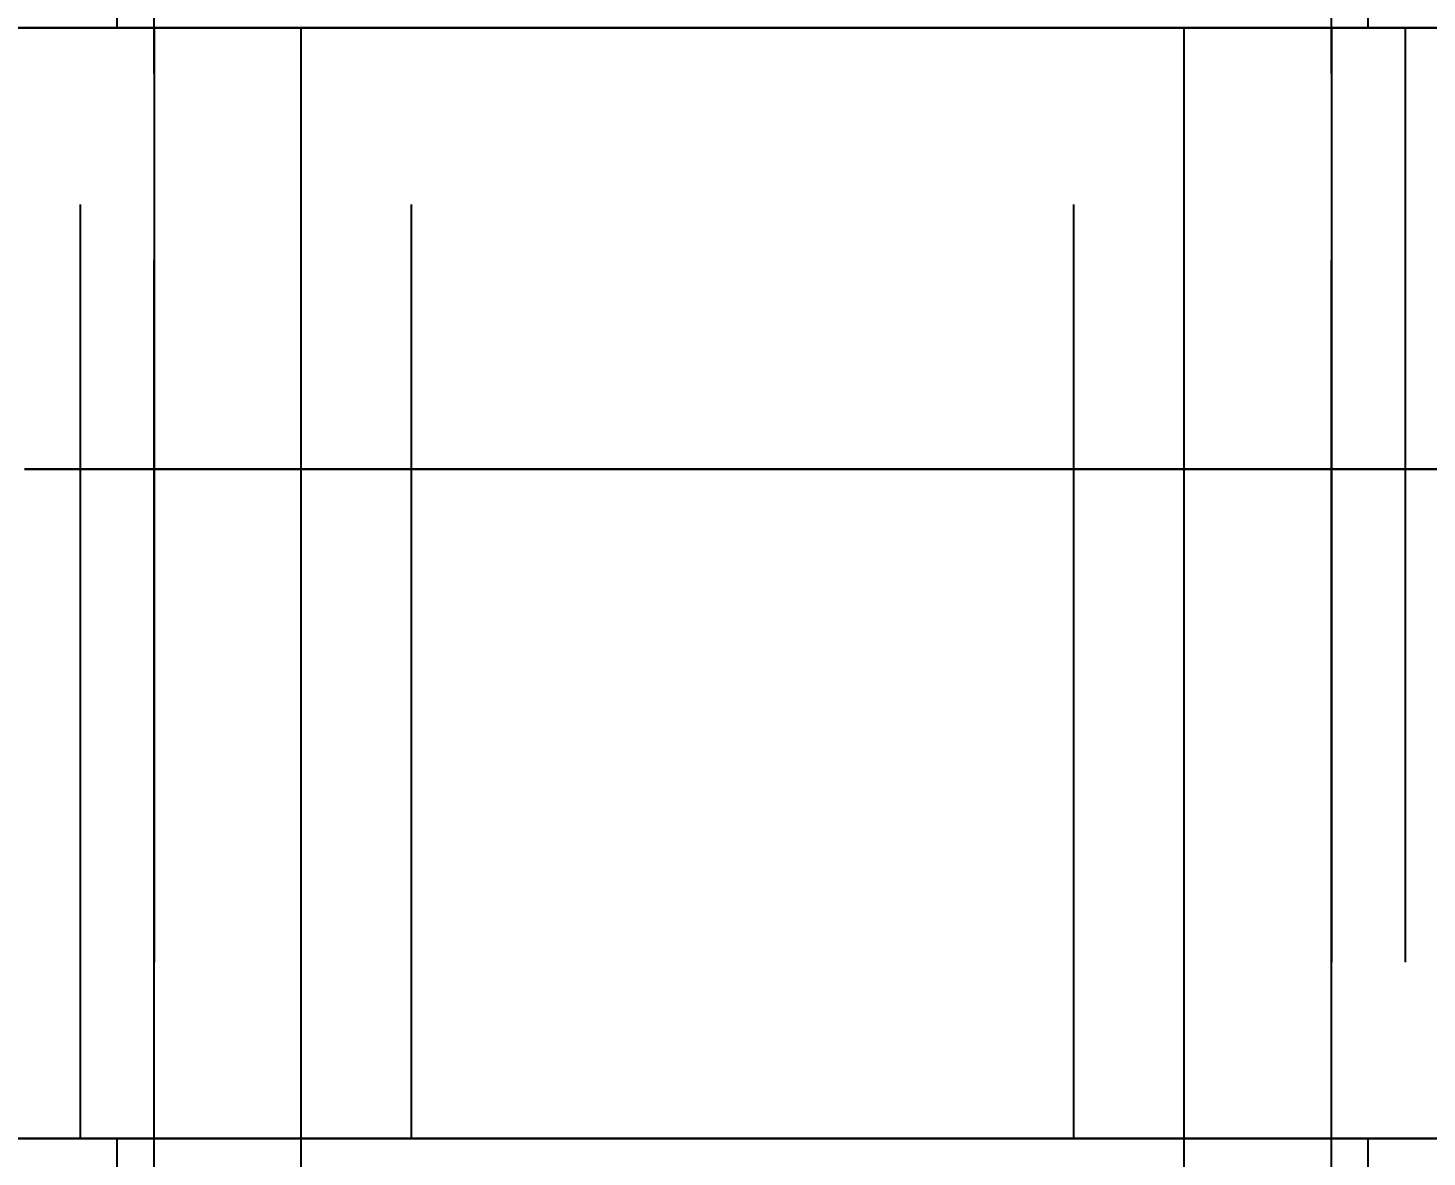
# Model space of a CAD drawing. Header units: millimetres. Extents: x -9 to 234, y -53 to 196.
# Drawn here: x 157.879 to 159.78, y -21.735 to -20.2 of the extents above; entities that cross this region are included whole.
import ezdxf

# ---------------------------------------------------------------- set-up
doc = ezdxf.new("R2010")
doc.units = ezdxf.units.MM
doc.linetypes.add('DASHED', pattern=[1.524, 1.27, -0.254])
for name, color, linetype in [('DIMS', 3, 'CONTINUOUS'), ('HIDDEN', 8, 'DASHED'), ('VISIBLE', 7, 'CONTINUOUS')]:
    doc.layers.add(name, color=color, linetype=linetype)
doc.styles.add('OpenSansCondensed-Light', font='OpenSansCondensed-Light.ttf')
doc.dimstyles.new('EZDXF', dxfattribs={"dimtxt": 0.25, "dimasz": 0.175, "dimexe": 0.375, "dimexo": 0.125, "dimgap": 0.1, "dimtad": 1, "dimlfac": 100, "dimzin": 12, "dimdsep": 46, "dimtxsty": 'OpenSansCondensed-Light', "dimblk": 'ARCHTICK', "dimcen": 2.5, "dimazin": 3, "dimtfac": 0.5, "dimtmove": 2, "dimatfit": 3})

# ---------------------------------------------------------------- blocks, each defined once
blk = doc.blocks.new('_ARCHTICK')
at = {"color": 0, "linetype": 'BYBLOCK', "const_width": 0.15}
blk.add_lwpolyline([(-0.5, -0.5), (0.5, 0.5)], dxfattribs=at)

msp = doc.modelspace()

# ---------------------------------------------------------------- linework, layer by layer
at = {"layer": 'HIDDEN'}
for points in [[(158.05, -23.31), (158.05, 34.4)], [(159.65, -23.31), (159.65, 34.4)], [(158, -20.2), (158, 32.4)], [(159.7, -20.2), (159.7, 32.4)], [(94.75, -20.2), (200.25, -20.2)], [(150.74065, -20.2), (151.41359, -20.2), (152.08653, -20.2), (152.75947, -20.2), (153.43241, -20.2), (154.10535, -20.2), (154.77829, -20.2), (155.45123, -20.2), (156.12417, -20.2), (156.79711, -20.2), (157.47005, -20.2), (158.14299, -20.2), (158.81593, -20.2), (159.48887, -20.2), (160.16181, -20.2), (160.83475, -20.2), (161.50769, -20.2), (162.18063, -20.2), (162.85357, -20.2)], [(162.68237, -20.2), (162.00284, -20.2), (161.32332, -20.2), (160.64379, -20.2), (159.96427, -20.2), (159.28475, -20.2), (158.60522, -20.2), (157.9257, -20.2), (157.24617, -20.2), (156.56665, -20.2), (155.88712, -20.2), (155.2076, -20.2), (154.52808, -20.2), (153.84855, -20.2), (153.16903, -20.2), (152.4895, -20.2), (151.80998, -20.2), (151.13045, -20.2)], [(161.03254, -20.2), (160.85794, -20.2), (160.68333, -20.2), (160.50873, -20.2), (160.33413, -20.2), (160.15952, -20.2), (159.98492, -20.2), (159.81032, -20.2), (159.63571, -20.2), (159.46111, -20.2), (159.28651, -20.2), (159.1119, -20.2), (158.9373, -20.2), (158.7627, -20.2), (158.5881, -20.2), (158.41349, -20.2), (158.23889, -20.2), (158.06429, -20.2), (157.88968, -20.2), (157.71508, -20.2)], [(160.88333, -20.2), (160.68968, -20.2), (160.49603, -20.2), (160.30238, -20.2), (160.10873, -20.2), (159.91508, -20.2), (159.72143, -20.2), (159.52778, -20.2), (159.33413, -20.2), (159.14048, -20.2), (158.94683, -20.2), (158.75317, -20.2), (158.55952, -20.2), (158.36587, -20.2), (158.17222, -20.2), (157.97857, -20.2), (157.78492, -20.2)], [(157.78492, -20.2), (157.88175, -20.2), (157.97857, -20.2), (158.0754, -20.2), (158.17222, -20.2), (158.26905, -20.2), (158.36587, -20.2), (158.4627, -20.2), (158.55952, -20.2), (158.65635, -20.2), (158.75317, -20.2), (158.85, -20.2)], [(159.79444, -20.2), (159.68333, -20.2), (159.57222, -20.2), (159.46111, -20.2), (159.35, -20.2), (159.23889, -20.2), (159.12778, -20.2), (159.01667, -20.2), (158.90556, -20.2), (158.79444, -20.2), (158.68333, -20.2), (158.57222, -20.2), (158.46111, -20.2), (158.35, -20.2), (158.23889, -20.2), (158.12778, -20.2), (158.01667, -20.2), (157.90556, -20.2), (157.79444, -20.2)], [(157.80238, -20.2), (157.88968, -20.2), (157.97698, -20.2), (158.06429, -20.2), (158.15159, -20.2), (158.23889, -20.2), (158.32619, -20.2), (158.41349, -20.2), (158.50079, -20.2), (158.5881, -20.2), (158.6754, -20.2), (158.7627, -20.2), (158.85, -20.2)], [(159.81984, -20.2), (159.77857, -20.2), (159.7373, -20.2), (159.69603, -20.2), (159.65476, -20.2), (159.61349, -20.2), (159.57222, -20.2), (159.53095, -20.2), (159.48968, -20.2), (159.44841, -20.2), (159.40714, -20.2), (159.36587, -20.2), (159.3246, -20.2), (159.28333, -20.2), (159.24206, -20.2), (159.20079, -20.2), (159.15952, -20.2), (159.11825, -20.2), (159.07698, -20.2), (159.03571, -20.2), (158.99444, -20.2), (158.95317, -20.2), (158.9119, -20.2), (158.87063, -20.2), (158.82937, -20.2), (158.7881, -20.2), (158.74683, -20.2), (158.70556, -20.2), (158.66429, -20.2), (158.62302, -20.2), (158.58175, -20.2), (158.54048, -20.2), (158.49921, -20.2), (158.45794, -20.2), (158.41667, -20.2), (158.3754, -20.2), (158.33413, -20.2), (158.29286, -20.2), (158.25159, -20.2), (158.21032, -20.2), (158.16905, -20.2), (158.12778, -20.2), (158.08651, -20.2), (158.04524, -20.2), (158.00397, -20.2), (157.9627, -20.2), (157.92143, -20.2), (157.88016, -20.2), (157.83889, -20.2)], [(159.79286, -20.2), (159.73571, -20.2), (159.67857, -20.2), (159.62143, -20.2), (159.56429, -20.2), (159.50714, -20.2), (159.45, -20.2), (159.39286, -20.2), (159.33571, -20.2), (159.27857, -20.2), (159.22143, -20.2), (159.16429, -20.2), (159.10714, -20.2), (159.05, -20.2), (158.99286, -20.2), (158.93571, -20.2), (158.87857, -20.2), (158.82143, -20.2), (158.76429, -20.2), (158.70714, -20.2), (158.65, -20.2), (158.59286, -20.2), (158.53571, -20.2), (158.47857, -20.2), (158.42143, -20.2), (158.36429, -20.2), (158.30714, -20.2), (158.25, -20.2), (158.19286, -20.2), (158.13571, -20.2), (158.07857, -20.2), (158.02143, -20.2), (157.96429, -20.2), (157.90714, -20.2), (157.85, -20.2)], [(157.85, -20.2), (157.90556, -20.2), (157.96111, -20.2), (158.01667, -20.2), (158.07222, -20.2), (158.12778, -20.2), (158.18333, -20.2), (158.23889, -20.2), (158.29444, -20.2), (158.35, -20.2), (158.40556, -20.2), (158.46111, -20.2), (158.51667, -20.2), (158.57222, -20.2), (158.62778, -20.2), (158.68333, -20.2), (158.73889, -20.2), (158.79444, -20.2), (158.85, -20.2)], [(159.84206, -20.2), (159.7627, -20.2), (159.68333, -20.2), (159.60397, -20.2), (159.5246, -20.2), (159.44524, -20.2), (159.36587, -20.2), (159.28651, -20.2), (159.20714, -20.2), (159.12778, -20.2), (159.04841, -20.2), (158.96905, -20.2), (158.88968, -20.2), (158.81032, -20.2), (158.73095, -20.2), (158.65159, -20.2), (158.57222, -20.2), (158.49286, -20.2), (158.41349, -20.2), (158.33413, -20.2), (158.25476, -20.2), (158.1754, -20.2), (158.09603, -20.2), (158.01667, -20.2), (157.9373, -20.2), (157.85794, -20.2)], [(157.85794, -20.2), (157.89762, -20.2), (157.9373, -20.2), (157.97698, -20.2), (158.01667, -20.2), (158.05635, -20.2), (158.09603, -20.2), (158.13571, -20.2), (158.1754, -20.2), (158.21508, -20.2), (158.25476, -20.2), (158.29444, -20.2), (158.33413, -20.2), (158.37381, -20.2), (158.41349, -20.2), (158.45317, -20.2), (158.49286, -20.2), (158.53254, -20.2), (158.57222, -20.2), (158.6119, -20.2), (158.65159, -20.2), (158.69127, -20.2), (158.73095, -20.2), (158.77063, -20.2), (158.81032, -20.2), (158.85, -20.2)], [(157.85952, -20.2), (157.88016, -20.2), (157.90079, -20.2), (157.92143, -20.2), (157.94206, -20.2), (157.9627, -20.2), (157.98333, -20.2), (158.00397, -20.2), (158.0246, -20.2), (158.04524, -20.2), (158.06587, -20.2), (158.08651, -20.2), (158.10714, -20.2), (158.12778, -20.2), (158.14841, -20.2), (158.16905, -20.2), (158.18968, -20.2), (158.21032, -20.2), (158.23095, -20.2), (158.25159, -20.2), (158.27222, -20.2), (158.29286, -20.2), (158.31349, -20.2), (158.33413, -20.2), (158.35476, -20.2), (158.3754, -20.2), (158.39603, -20.2), (158.41667, -20.2), (158.4373, -20.2), (158.45794, -20.2), (158.47857, -20.2), (158.49921, -20.2), (158.51984, -20.2), (158.54048, -20.2), (158.56111, -20.2), (158.58175, -20.2), (158.60238, -20.2), (158.62302, -20.2), (158.64365, -20.2), (158.66429, -20.2), (158.68492, -20.2), (158.70556, -20.2), (158.72619, -20.2), (158.74683, -20.2), (158.76746, -20.2), (158.7881, -20.2), (158.80873, -20.2), (158.82937, -20.2), (158.85, -20.2)], [(159.82619, -20.2), (159.77857, -20.2), (159.73095, -20.2), (159.68333, -20.2), (159.63571, -20.2), (159.5881, -20.2), (159.54048, -20.2), (159.49286, -20.2), (159.44524, -20.2), (159.39762, -20.2), (159.35, -20.2), (159.30238, -20.2), (159.25476, -20.2), (159.20714, -20.2), (159.15952, -20.2), (159.1119, -20.2), (159.06429, -20.2), (159.01667, -20.2), (158.96905, -20.2), (158.92143, -20.2), (158.87381, -20.2), (158.82619, -20.2), (158.77857, -20.2), (158.73095, -20.2), (158.68333, -20.2), (158.63571, -20.2), (158.5881, -20.2), (158.54048, -20.2), (158.49286, -20.2), (158.44524, -20.2), (158.39762, -20.2), (158.35, -20.2), (158.30238, -20.2), (158.25476, -20.2), (158.20714, -20.2), (158.15952, -20.2), (158.1119, -20.2), (158.06429, -20.2), (158.01667, -20.2), (157.96905, -20.2), (157.92143, -20.2), (157.87381, -20.2)], [(157.87381, -20.2), (157.89762, -20.2), (157.92143, -20.2), (157.94524, -20.2), (157.96905, -20.2), (157.99286, -20.2), (158.01667, -20.2), (158.04048, -20.2), (158.06429, -20.2), (158.0881, -20.2), (158.1119, -20.2), (158.13571, -20.2), (158.15952, -20.2), (158.18333, -20.2), (158.20714, -20.2), (158.23095, -20.2), (158.25476, -20.2), (158.27857, -20.2), (158.30238, -20.2), (158.32619, -20.2), (158.35, -20.2), (158.37381, -20.2), (158.39762, -20.2), (158.42143, -20.2), (158.44524, -20.2), (158.46905, -20.2), (158.49286, -20.2), (158.51667, -20.2), (158.54048, -20.2), (158.56429, -20.2), (158.5881, -20.2), (158.6119, -20.2), (158.63571, -20.2), (158.65952, -20.2), (158.68333, -20.2), (158.70714, -20.2), (158.73095, -20.2), (158.75476, -20.2), (158.77857, -20.2), (158.80238, -20.2), (158.82619, -20.2), (158.85, -20.2)], [(157.87857, -20.2), (157.90714, -20.2), (157.93571, -20.2), (157.96429, -20.2), (157.99286, -20.2), (158.02143, -20.2), (158.05, -20.2), (158.07857, -20.2), (158.10714, -20.2), (158.13571, -20.2), (158.16429, -20.2), (158.19286, -20.2), (158.22143, -20.2), (158.25, -20.2), (158.27857, -20.2), (158.30714, -20.2), (158.33571, -20.2), (158.36429, -20.2), (158.39286, -20.2), (158.42143, -20.2), (158.45, -20.2), (158.47857, -20.2), (158.50714, -20.2), (158.53571, -20.2), (158.56429, -20.2), (158.59286, -20.2), (158.62143, -20.2), (158.65, -20.2), (158.67857, -20.2), (158.70714, -20.2), (158.73571, -20.2), (158.76429, -20.2), (158.79286, -20.2), (158.82143, -20.2), (158.85, -20.2)], [(157.95, -20.2), (157.97857, -20.2), (158.00714, -20.2), (158.03571, -20.2), (158.06429, -20.2), (158.09286, -20.2), (158.12143, -20.2), (158.15, -20.2), (158.17857, -20.2), (158.20714, -20.2), (158.23571, -20.2), (158.26429, -20.2), (158.29286, -20.2), (158.32143, -20.2), (158.35, -20.2), (158.37857, -20.2), (158.40714, -20.2), (158.43571, -20.2), (158.46429, -20.2), (158.49286, -20.2), (158.52143, -20.2), (158.55, -20.2), (158.57857, -20.2), (158.60714, -20.2), (158.63571, -20.2), (158.66429, -20.2), (158.69286, -20.2), (158.72143, -20.2), (158.75, -20.2), (158.77857, -20.2), (158.80714, -20.2), (158.83571, -20.2), (158.86429, -20.2), (158.89286, -20.2), (158.92143, -20.2), (158.95, -20.2), (158.97857, -20.2), (159.00714, -20.2), (159.03571, -20.2), (159.06429, -20.2), (159.09286, -20.2), (159.12143, -20.2), (159.15, -20.2), (159.17857, -20.2), (159.20714, -20.2), (159.23571, -20.2), (159.26429, -20.2), (159.29286, -20.2), (159.32143, -20.2), (159.35, -20.2), (159.37857, -20.2), (159.40714, -20.2), (159.43571, -20.2), (159.46429, -20.2), (159.49286, -20.2), (159.52143, -20.2), (159.55, -20.2), (159.57857, -20.2), (159.60714, -20.2), (159.63571, -20.2), (159.66429, -20.2), (159.69286, -20.2), (159.72143, -20.2), (159.75, -20.2)], [(159.75, -20.2), (159.72143, -20.2), (159.69286, -20.2), (159.66429, -20.2), (159.63571, -20.2), (159.60714, -20.2), (159.57857, -20.2), (159.55, -20.2), (159.52143, -20.2), (159.49286, -20.2), (159.46429, -20.2), (159.43571, -20.2), (159.40714, -20.2), (159.37857, -20.2), (159.35, -20.2), (159.32143, -20.2), (159.29286, -20.2), (159.26429, -20.2), (159.23571, -20.2), (159.20714, -20.2), (159.17857, -20.2), (159.15, -20.2), (159.12143, -20.2), (159.09286, -20.2), (159.06429, -20.2), (159.03571, -20.2), (159.00714, -20.2), (158.97857, -20.2), (158.95, -20.2), (158.92143, -20.2), (158.89286, -20.2), (158.86429, -20.2), (158.83571, -20.2), (158.80714, -20.2), (158.77857, -20.2), (158.75, -20.2), (158.72143, -20.2), (158.69286, -20.2), (158.66429, -20.2), (158.63571, -20.2), (158.60714, -20.2), (158.57857, -20.2), (158.55, -20.2), (158.52143, -20.2), (158.49286, -20.2), (158.46429, -20.2), (158.43571, -20.2), (158.40714, -20.2), (158.37857, -20.2), (158.35, -20.2), (158.32143, -20.2), (158.29286, -20.2), (158.26429, -20.2), (158.23571, -20.2), (158.20714, -20.2), (158.17857, -20.2), (158.15, -20.2), (158.12143, -20.2), (158.09286, -20.2), (158.06429, -20.2), (158.03571, -20.2), (158.00714, -20.2), (157.97857, -20.2), (157.95, -20.2)], [(157.95, -21.71), (157.95, -20.2)], [(159.7, -20.2), (159.67302, -20.2), (159.64603, -20.2), (159.61905, -20.2), (159.59206, -20.2), (159.56508, -20.2), (159.5381, -20.2), (159.51111, -20.2), (159.48413, -20.2), (159.45714, -20.2), (159.43016, -20.2), (159.40317, -20.2), (159.37619, -20.2), (159.34921, -20.2), (159.32222, -20.2), (159.29524, -20.2), (159.26825, -20.2), (159.24127, -20.2), (159.21429, -20.2), (159.1873, -20.2), (159.16032, -20.2), (159.13333, -20.2), (159.10635, -20.2), (159.07937, -20.2), (159.05238, -20.2), (159.0254, -20.2), (158.99841, -20.2), (158.97143, -20.2), (158.94444, -20.2), (158.91746, -20.2), (158.89048, -20.2), (158.86349, -20.2), (158.83651, -20.2), (158.80952, -20.2), (158.78254, -20.2), (158.75556, -20.2), (158.72857, -20.2), (158.70159, -20.2), (158.6746, -20.2), (158.64762, -20.2), (158.62063, -20.2), (158.59365, -20.2), (158.56667, -20.2), (158.53968, -20.2), (158.5127, -20.2), (158.48571, -20.2), (158.45873, -20.2), (158.43175, -20.2), (158.40476, -20.2), (158.37778, -20.2), (158.35079, -20.2), (158.32381, -20.2), (158.29683, -20.2), (158.26984, -20.2), (158.24286, -20.2), (158.21587, -20.2), (158.18889, -20.2), (158.1619, -20.2), (158.13492, -20.2), (158.10794, -20.2), (158.08095, -20.2), (158.05397, -20.2), (158.02698, -20.2), (158, -20.2)], [(158, -20.2), (158.01349, -20.2), (158.02698, -20.2), (158.04048, -20.2), (158.05397, -20.2), (158.06746, -20.2), (158.08095, -20.2), (158.09444, -20.2), (158.10794, -20.2), (158.12143, -20.2), (158.13492, -20.2), (158.14841, -20.2), (158.1619, -20.2), (158.1754, -20.2), (158.18889, -20.2), (158.20238, -20.2), (158.21587, -20.2), (158.22937, -20.2), (158.24286, -20.2), (158.25635, -20.2), (158.26984, -20.2), (158.28333, -20.2), (158.29683, -20.2), (158.31032, -20.2), (158.32381, -20.2), (158.3373, -20.2), (158.35079, -20.2), (158.36429, -20.2), (158.37778, -20.2), (158.39127, -20.2), (158.40476, -20.2), (158.41825, -20.2), (158.43175, -20.2), (158.44524, -20.2), (158.45873, -20.2), (158.47222, -20.2), (158.48571, -20.2), (158.49921, -20.2), (158.5127, -20.2), (158.52619, -20.2), (158.53968, -20.2), (158.55317, -20.2), (158.56667, -20.2), (158.58016, -20.2), (158.59365, -20.2), (158.60714, -20.2), (158.62063, -20.2), (158.63413, -20.2), (158.64762, -20.2), (158.66111, -20.2), (158.6746, -20.2), (158.6881, -20.2), (158.70159, -20.2), (158.71508, -20.2), (158.72857, -20.2), (158.74206, -20.2), (158.75556, -20.2), (158.76905, -20.2), (158.78254, -20.2), (158.79603, -20.2), (158.80952, -20.2), (158.82302, -20.2), (158.83651, -20.2), (158.85, -20.2)], [(158.4, -20.2), (158.39444, -20.2), (158.38889, -20.2), (158.38333, -20.2), (158.37778, -20.2), (158.37222, -20.2), (158.36667, -20.2), (158.36111, -20.2), (158.35556, -20.2), (158.35, -20.2), (158.34444, -20.2), (158.33889, -20.2), (158.33333, -20.2), (158.32778, -20.2), (158.32222, -20.2), (158.31667, -20.2), (158.31111, -20.2), (158.30556, -20.2), (158.3, -20.2), (158.29444, -20.2), (158.28889, -20.2), (158.28333, -20.2), (158.27778, -20.2), (158.27222, -20.2), (158.26667, -20.2), (158.26111, -20.2), (158.25556, -20.2), (158.25, -20.2), (158.24444, -20.2), (158.23889, -20.2), (158.23333, -20.2), (158.22778, -20.2), (158.22222, -20.2), (158.21667, -20.2), (158.21111, -20.2), (158.20556, -20.2), (158.2, -20.2), (158.19444, -20.2), (158.18889, -20.2), (158.18333, -20.2), (158.17778, -20.2), (158.17222, -20.2), (158.16667, -20.2), (158.16111, -20.2), (158.15556, -20.2), (158.15, -20.2), (158.14444, -20.2), (158.13889, -20.2), (158.13333, -20.2), (158.12778, -20.2), (158.12222, -20.2), (158.11667, -20.2), (158.11111, -20.2), (158.10556, -20.2), (158.1, -20.2), (158.09444, -20.2), (158.08889, -20.2), (158.08333, -20.2), (158.07778, -20.2), (158.07222, -20.2), (158.06667, -20.2), (158.06111, -20.2), (158.05556, -20.2), (158.05, -20.2)], [(158.05, -20.2), (158.05556, -20.2), (158.06111, -20.2), (158.06667, -20.2), (158.07222, -20.2), (158.07778, -20.2), (158.08333, -20.2), (158.08889, -20.2), (158.09444, -20.2), (158.1, -20.2), (158.10556, -20.2), (158.11111, -20.2), (158.11667, -20.2), (158.12222, -20.2), (158.12778, -20.2), (158.13333, -20.2), (158.13889, -20.2), (158.14444, -20.2), (158.15, -20.2), (158.15556, -20.2), (158.16111, -20.2), (158.16667, -20.2), (158.17222, -20.2), (158.17778, -20.2), (158.18333, -20.2), (158.18889, -20.2), (158.19444, -20.2), (158.2, -20.2), (158.20556, -20.2), (158.21111, -20.2), (158.21667, -20.2), (158.22222, -20.2), (158.22778, -20.2), (158.23333, -20.2), (158.23889, -20.2), (158.24444, -20.2), (158.25, -20.2), (158.25556, -20.2), (158.26111, -20.2), (158.26667, -20.2), (158.27222, -20.2), (158.27778, -20.2), (158.28333, -20.2), (158.28889, -20.2), (158.29444, -20.2), (158.3, -20.2), (158.30556, -20.2), (158.31111, -20.2), (158.31667, -20.2), (158.32222, -20.2), (158.32778, -20.2), (158.33333, -20.2), (158.33889, -20.2), (158.34444, -20.2), (158.35, -20.2), (158.35556, -20.2), (158.36111, -20.2), (158.36667, -20.2), (158.37222, -20.2), (158.37778, -20.2), (158.38333, -20.2), (158.38889, -20.2), (158.39444, -20.2), (158.4, -20.2)], [(158.4, -20.2), (158.39444, -20.2), (158.38889, -20.2), (158.38333, -20.2), (158.37778, -20.2), (158.37222, -20.2), (158.36667, -20.2), (158.36111, -20.2), (158.35556, -20.2), (158.35, -20.2), (158.34444, -20.2), (158.33889, -20.2), (158.33333, -20.2), (158.32778, -20.2), (158.32222, -20.2), (158.31667, -20.2), (158.31111, -20.2), (158.30556, -20.2), (158.3, -20.2), (158.29444, -20.2), (158.28889, -20.2), (158.28333, -20.2), (158.27778, -20.2), (158.27222, -20.2), (158.26667, -20.2), (158.26111, -20.2), (158.25556, -20.2), (158.25, -20.2), (158.24444, -20.2), (158.23889, -20.2), (158.23333, -20.2), (158.22778, -20.2), (158.22222, -20.2), (158.21667, -20.2), (158.21111, -20.2), (158.20556, -20.2), (158.2, -20.2), (158.19444, -20.2), (158.18889, -20.2), (158.18333, -20.2), (158.17778, -20.2), (158.17222, -20.2), (158.16667, -20.2), (158.16111, -20.2), (158.15556, -20.2), (158.15, -20.2), (158.14444, -20.2), (158.13889, -20.2), (158.13333, -20.2), (158.12778, -20.2), (158.12222, -20.2), (158.11667, -20.2), (158.11111, -20.2), (158.10556, -20.2), (158.1, -20.2), (158.09444, -20.2), (158.08889, -20.2), (158.08333, -20.2), (158.07778, -20.2), (158.07222, -20.2), (158.06667, -20.2), (158.06111, -20.2), (158.05556, -20.2), (158.05, -20.2)], [(158.05, -20.2), (158.05556, -20.2), (158.06111, -20.2), (158.06667, -20.2), (158.07222, -20.2), (158.07778, -20.2), (158.08333, -20.2), (158.08889, -20.2), (158.09444, -20.2), (158.1, -20.2), (158.10556, -20.2), (158.11111, -20.2), (158.11667, -20.2), (158.12222, -20.2), (158.12778, -20.2), (158.13333, -20.2), (158.13889, -20.2), (158.14444, -20.2), (158.15, -20.2), (158.15556, -20.2), (158.16111, -20.2), (158.16667, -20.2), (158.17222, -20.2), (158.17778, -20.2), (158.18333, -20.2), (158.18889, -20.2), (158.19444, -20.2), (158.2, -20.2), (158.20556, -20.2), (158.21111, -20.2), (158.21667, -20.2), (158.22222, -20.2), (158.22778, -20.2), (158.23333, -20.2), (158.23889, -20.2), (158.24444, -20.2), (158.25, -20.2), (158.25556, -20.2), (158.26111, -20.2), (158.26667, -20.2), (158.27222, -20.2), (158.27778, -20.2), (158.28333, -20.2), (158.28889, -20.2), (158.29444, -20.2), (158.3, -20.2), (158.30556, -20.2), (158.31111, -20.2), (158.31667, -20.2), (158.32222, -20.2), (158.32778, -20.2), (158.33333, -20.2), (158.33889, -20.2), (158.34444, -20.2), (158.35, -20.2), (158.35556, -20.2), (158.36111, -20.2), (158.36667, -20.2), (158.37222, -20.2), (158.37778, -20.2), (158.38333, -20.2), (158.38889, -20.2), (158.39444, -20.2), (158.4, -20.2)], [(158.05, -20.2), (158.05, -21.71)], [(158.05, -20.2), (158.05, -21.71)], [(158.25, -20.2), (159.45, -20.2)], [(158.25, -20.2), (159.45, -20.2)], [(158.25, -20.2), (159.45, -20.2)], [(158.25, -20.2), (159.45, -20.2)], [(158.25, -22.7), (158.25, -20.2)], [(158.25, -22.7), (158.25, -20.2)], [(158.25, -22.7), (158.25, -20.2)], [(158.25, -21.71), (158.25, -20.2)], [(158.4, -20.2), (159.3, -20.2)], [(159.3, -20.2), (158.4, -20.2)], [(158.4, -20.2), (159.3, -20.2)], [(159.3, -20.2), (158.4, -20.2)], [(158.4, -21.71), (158.4, -20.2)], [(158.4, -21.71), (158.4, -20.2)], [(158.4, -21.71), (158.4, -20.2)], [(158.4, -21.71), (158.4, -20.2)], [(158.85, -20.2), (158.9373, -20.2), (159.0246, -20.2), (159.1119, -20.2), (159.19921, -20.2), (159.28651, -20.2), (159.37381, -20.2), (159.46111, -20.2), (159.54841, -20.2), (159.63571, -20.2), (159.72302, -20.2), (159.81032, -20.2)], [(158.85, -20.2), (158.87381, -20.2), (158.89762, -20.2), (158.92143, -20.2), (158.94524, -20.2), (158.96905, -20.2), (158.99286, -20.2), (159.01667, -20.2), (159.04048, -20.2), (159.06429, -20.2), (159.0881, -20.2), (159.1119, -20.2), (159.13571, -20.2), (159.15952, -20.2), (159.18333, -20.2), (159.20714, -20.2), (159.23095, -20.2), (159.25476, -20.2), (159.27857, -20.2), (159.30238, -20.2), (159.32619, -20.2), (159.35, -20.2), (159.37381, -20.2), (159.39762, -20.2), (159.42143, -20.2), (159.44524, -20.2), (159.46905, -20.2), (159.49286, -20.2), (159.51667, -20.2), (159.54048, -20.2), (159.56429, -20.2), (159.5881, -20.2), (159.6119, -20.2), (159.63571, -20.2), (159.65952, -20.2), (159.68333, -20.2), (159.70714, -20.2), (159.73095, -20.2), (159.75476, -20.2), (159.77857, -20.2), (159.80238, -20.2)], [(158.85, -20.2), (158.88968, -20.2), (158.92937, -20.2), (158.96905, -20.2), (159.00873, -20.2), (159.04841, -20.2), (159.0881, -20.2), (159.12778, -20.2), (159.16746, -20.2), (159.20714, -20.2), (159.24683, -20.2), (159.28651, -20.2), (159.32619, -20.2), (159.36587, -20.2), (159.40556, -20.2), (159.44524, -20.2), (159.48492, -20.2), (159.5246, -20.2), (159.56429, -20.2), (159.60397, -20.2), (159.64365, -20.2), (159.68333, -20.2), (159.72302, -20.2), (159.7627, -20.2), (159.80238, -20.2)], [(158.85, -20.2), (158.87857, -20.2), (158.90714, -20.2), (158.93571, -20.2), (158.96429, -20.2), (158.99286, -20.2), (159.02143, -20.2), (159.05, -20.2), (159.07857, -20.2), (159.10714, -20.2), (159.13571, -20.2), (159.16429, -20.2), (159.19286, -20.2), (159.22143, -20.2), (159.25, -20.2), (159.27857, -20.2), (159.30714, -20.2), (159.33571, -20.2), (159.36429, -20.2), (159.39286, -20.2), (159.42143, -20.2), (159.45, -20.2), (159.47857, -20.2), (159.50714, -20.2), (159.53571, -20.2), (159.56429, -20.2), (159.59286, -20.2), (159.62143, -20.2), (159.65, -20.2), (159.67857, -20.2), (159.70714, -20.2), (159.73571, -20.2), (159.76429, -20.2), (159.79286, -20.2)], [(158.85, -20.2), (158.90556, -20.2), (158.96111, -20.2), (159.01667, -20.2), (159.07222, -20.2), (159.12778, -20.2), (159.18333, -20.2), (159.23889, -20.2), (159.29444, -20.2), (159.35, -20.2), (159.40556, -20.2), (159.46111, -20.2), (159.51667, -20.2), (159.57222, -20.2), (159.62778, -20.2), (159.68333, -20.2), (159.73889, -20.2), (159.79444, -20.2)], [(158.85, -20.2), (158.94683, -20.2), (159.04365, -20.2), (159.14048, -20.2), (159.2373, -20.2), (159.33413, -20.2), (159.43095, -20.2), (159.52778, -20.2), (159.6246, -20.2), (159.72143, -20.2), (159.81825, -20.2), (159.91508, -20.2), (160.0119, -20.2), (160.10873, -20.2), (160.20556, -20.2), (160.30238, -20.2), (160.39921, -20.2), (160.49603, -20.2), (160.59286, -20.2), (160.68968, -20.2), (160.78651, -20.2), (160.88333, -20.2)], [(158.85, -20.2), (158.87063, -20.2), (158.89127, -20.2), (158.9119, -20.2), (158.93254, -20.2), (158.95317, -20.2), (158.97381, -20.2), (158.99444, -20.2), (159.01508, -20.2), (159.03571, -20.2), (159.05635, -20.2), (159.07698, -20.2), (159.09762, -20.2), (159.11825, -20.2), (159.13889, -20.2), (159.15952, -20.2), (159.18016, -20.2), (159.20079, -20.2), (159.22143, -20.2), (159.24206, -20.2), (159.2627, -20.2), (159.28333, -20.2), (159.30397, -20.2), (159.3246, -20.2), (159.34524, -20.2), (159.36587, -20.2), (159.38651, -20.2), (159.40714, -20.2), (159.42778, -20.2), (159.44841, -20.2), (159.46905, -20.2), (159.48968, -20.2), (159.51032, -20.2), (159.53095, -20.2), (159.55159, -20.2), (159.57222, -20.2), (159.59286, -20.2), (159.61349, -20.2), (159.63413, -20.2), (159.65476, -20.2), (159.6754, -20.2), (159.69603, -20.2), (159.71667, -20.2), (159.7373, -20.2), (159.75794, -20.2), (159.77857, -20.2), (159.79921, -20.2)], [(158.85, -20.2), (158.86349, -20.2), (158.87698, -20.2), (158.89048, -20.2), (158.90397, -20.2), (158.91746, -20.2), (158.93095, -20.2), (158.94444, -20.2), (158.95794, -20.2), (158.97143, -20.2), (158.98492, -20.2), (158.99841, -20.2), (159.0119, -20.2), (159.0254, -20.2), (159.03889, -20.2), (159.05238, -20.2), (159.06587, -20.2), (159.07937, -20.2), (159.09286, -20.2), (159.10635, -20.2), (159.11984, -20.2), (159.13333, -20.2), (159.14683, -20.2), (159.16032, -20.2), (159.17381, -20.2), (159.1873, -20.2), (159.20079, -20.2), (159.21429, -20.2), (159.22778, -20.2), (159.24127, -20.2), (159.25476, -20.2), (159.26825, -20.2), (159.28175, -20.2), (159.29524, -20.2), (159.30873, -20.2), (159.32222, -20.2), (159.33571, -20.2), (159.34921, -20.2), (159.3627, -20.2), (159.37619, -20.2), (159.38968, -20.2), (159.40317, -20.2), (159.41667, -20.2), (159.43016, -20.2), (159.44365, -20.2), (159.45714, -20.2), (159.47063, -20.2), (159.48413, -20.2), (159.49762, -20.2), (159.51111, -20.2), (159.5246, -20.2), (159.5381, -20.2), (159.55159, -20.2), (159.56508, -20.2), (159.57857, -20.2), (159.59206, -20.2), (159.60556, -20.2), (159.61905, -20.2), (159.63254, -20.2), (159.64603, -20.2), (159.65952, -20.2), (159.67302, -20.2), (159.68651, -20.2), (159.7, -20.2)], [(159.3, -20.2), (159.30556, -20.2), (159.31111, -20.2), (159.31667, -20.2), (159.32222, -20.2), (159.32778, -20.2), (159.33333, -20.2), (159.33889, -20.2), (159.34444, -20.2), (159.35, -20.2), (159.35556, -20.2), (159.36111, -20.2), (159.36667, -20.2), (159.37222, -20.2), (159.37778, -20.2), (159.38333, -20.2), (159.38889, -20.2), (159.39444, -20.2), (159.4, -20.2), (159.40556, -20.2), (159.41111, -20.2), (159.41667, -20.2), (159.42222, -20.2), (159.42778, -20.2), (159.43333, -20.2), (159.43889, -20.2), (159.44444, -20.2), (159.45, -20.2), (159.45556, -20.2), (159.46111, -20.2), (159.46667, -20.2), (159.47222, -20.2), (159.47778, -20.2), (159.48333, -20.2), (159.48889, -20.2), (159.49444, -20.2), (159.5, -20.2), (159.50556, -20.2), (159.51111, -20.2), (159.51667, -20.2), (159.52222, -20.2), (159.52778, -20.2), (159.53333, -20.2), (159.53889, -20.2), (159.54444, -20.2), (159.55, -20.2), (159.55556, -20.2), (159.56111, -20.2), (159.56667, -20.2), (159.57222, -20.2), (159.57778, -20.2), (159.58333, -20.2), (159.58889, -20.2), (159.59444, -20.2), (159.6, -20.2), (159.60556, -20.2), (159.61111, -20.2), (159.61667, -20.2), (159.62222, -20.2), (159.62778, -20.2), (159.63333, -20.2), (159.63889, -20.2), (159.64444, -20.2), (159.65, -20.2)], [(159.65, -20.2), (159.64444, -20.2), (159.63889, -20.2), (159.63333, -20.2), (159.62778, -20.2), (159.62222, -20.2), (159.61667, -20.2), (159.61111, -20.2), (159.60556, -20.2), (159.6, -20.2), (159.59444, -20.2), (159.58889, -20.2), (159.58333, -20.2), (159.57778, -20.2), (159.57222, -20.2), (159.56667, -20.2), (159.56111, -20.2), (159.55556, -20.2), (159.55, -20.2), (159.54444, -20.2), (159.53889, -20.2), (159.53333, -20.2), (159.52778, -20.2), (159.52222, -20.2), (159.51667, -20.2), (159.51111, -20.2), (159.50556, -20.2), (159.5, -20.2), (159.49444, -20.2), (159.48889, -20.2), (159.48333, -20.2), (159.47778, -20.2), (159.47222, -20.2), (159.46667, -20.2), (159.46111, -20.2), (159.45556, -20.2), (159.45, -20.2), (159.44444, -20.2), (159.43889, -20.2), (159.43333, -20.2), (159.42778, -20.2), (159.42222, -20.2), (159.41667, -20.2), (159.41111, -20.2), (159.40556, -20.2), (159.4, -20.2), (159.39444, -20.2), (159.38889, -20.2), (159.38333, -20.2), (159.37778, -20.2), (159.37222, -20.2), (159.36667, -20.2), (159.36111, -20.2), (159.35556, -20.2), (159.35, -20.2), (159.34444, -20.2), (159.33889, -20.2), (159.33333, -20.2), (159.32778, -20.2), (159.32222, -20.2), (159.31667, -20.2), (159.31111, -20.2), (159.30556, -20.2), (159.3, -20.2)], [(159.3, -20.2), (159.30556, -20.2), (159.31111, -20.2), (159.31667, -20.2), (159.32222, -20.2), (159.32778, -20.2), (159.33333, -20.2), (159.33889, -20.2), (159.34444, -20.2), (159.35, -20.2), (159.35556, -20.2), (159.36111, -20.2), (159.36667, -20.2), (159.37222, -20.2), (159.37778, -20.2), (159.38333, -20.2), (159.38889, -20.2), (159.39444, -20.2), (159.4, -20.2), (159.40556, -20.2), (159.41111, -20.2), (159.41667, -20.2), (159.42222, -20.2), (159.42778, -20.2), (159.43333, -20.2), (159.43889, -20.2), (159.44444, -20.2), (159.45, -20.2), (159.45556, -20.2), (159.46111, -20.2), (159.46667, -20.2), (159.47222, -20.2), (159.47778, -20.2), (159.48333, -20.2), (159.48889, -20.2), (159.49444, -20.2), (159.5, -20.2), (159.50556, -20.2), (159.51111, -20.2), (159.51667, -20.2), (159.52222, -20.2), (159.52778, -20.2), (159.53333, -20.2), (159.53889, -20.2), (159.54444, -20.2), (159.55, -20.2), (159.55556, -20.2), (159.56111, -20.2), (159.56667, -20.2), (159.57222, -20.2), (159.57778, -20.2), (159.58333, -20.2), (159.58889, -20.2), (159.59444, -20.2), (159.6, -20.2), (159.60556, -20.2), (159.61111, -20.2), (159.61667, -20.2), (159.62222, -20.2), (159.62778, -20.2), (159.63333, -20.2), (159.63889, -20.2), (159.64444, -20.2), (159.65, -20.2)], [(159.65, -20.2), (159.64444, -20.2), (159.63889, -20.2), (159.63333, -20.2), (159.62778, -20.2), (159.62222, -20.2), (159.61667, -20.2), (159.61111, -20.2), (159.60556, -20.2), (159.6, -20.2), (159.59444, -20.2), (159.58889, -20.2), (159.58333, -20.2), (159.57778, -20.2), (159.57222, -20.2), (159.56667, -20.2), (159.56111, -20.2), (159.55556, -20.2), (159.55, -20.2), (159.54444, -20.2), (159.53889, -20.2), (159.53333, -20.2), (159.52778, -20.2), (159.52222, -20.2), (159.51667, -20.2), (159.51111, -20.2), (159.50556, -20.2), (159.5, -20.2), (159.49444, -20.2), (159.48889, -20.2), (159.48333, -20.2), (159.47778, -20.2), (159.47222, -20.2), (159.46667, -20.2), (159.46111, -20.2), (159.45556, -20.2), (159.45, -20.2), (159.44444, -20.2), (159.43889, -20.2), (159.43333, -20.2), (159.42778, -20.2), (159.42222, -20.2), (159.41667, -20.2), (159.41111, -20.2), (159.40556, -20.2), (159.4, -20.2), (159.39444, -20.2), (159.38889, -20.2), (159.38333, -20.2), (159.37778, -20.2), (159.37222, -20.2), (159.36667, -20.2), (159.36111, -20.2), (159.35556, -20.2), (159.35, -20.2), (159.34444, -20.2), (159.33889, -20.2), (159.33333, -20.2), (159.32778, -20.2), (159.32222, -20.2), (159.31667, -20.2), (159.31111, -20.2), (159.30556, -20.2), (159.3, -20.2)], [(159.3, -21.71), (159.3, -20.2)], [(159.3, -21.71), (159.3, -20.2)], [(159.3, -21.71), (159.3, -20.2)], [(159.3, -21.71), (159.3, -20.2)], [(159.45, -22.7), (159.45, -20.2)], [(159.45, -22.7), (159.45, -20.2)], [(159.45, -22.7), (159.45, -20.2)], [(159.45, -21.71), (159.45, -20.2)], [(159.65, -20.2), (159.65, -21.71)], [(159.65, -20.2), (159.65, -21.71)], [(159.75, -20.2), (159.75, -21.71)], [(159.82619, -20.8), (159.77857, -20.8), (159.73095, -20.8), (159.68333, -20.8), (159.63571, -20.8), (159.5881, -20.8), (159.54048, -20.8), (159.49286, -20.8), (159.44524, -20.8), (159.39762, -20.8), (159.35, -20.8), (159.30238, -20.8), (159.25476, -20.8), (159.20714, -20.8), (159.15952, -20.8), (159.1119, -20.8), (159.06429, -20.8), (159.01667, -20.8), (158.96905, -20.8), (158.92143, -20.8), (158.87381, -20.8), (158.82619, -20.8), (158.77857, -20.8), (158.73095, -20.8), (158.68333, -20.8), (158.63571, -20.8), (158.5881, -20.8), (158.54048, -20.8), (158.49286, -20.8), (158.44524, -20.8), (158.39762, -20.8), (158.35, -20.8), (158.30238, -20.8), (158.25476, -20.8), (158.20714, -20.8), (158.15952, -20.8), (158.1119, -20.8), (158.06429, -20.8), (158.01667, -20.8), (157.96905, -20.8), (157.92143, -20.8), (157.87381, -20.8)], [(157.87381, -20.8), (157.89762, -20.8), (157.92143, -20.8), (157.94524, -20.8), (157.96905, -20.8), (157.99286, -20.8), (158.01667, -20.8), (158.04048, -20.8), (158.06429, -20.8), (158.0881, -20.8), (158.1119, -20.8), (158.13571, -20.8), (158.15952, -20.8), (158.18333, -20.8), (158.20714, -20.8), (158.23095, -20.8), (158.25476, -20.8), (158.27857, -20.8), (158.30238, -20.8), (158.32619, -20.8), (158.35, -20.8), (158.37381, -20.8), (158.39762, -20.8), (158.42143, -20.8), (158.44524, -20.8), (158.46905, -20.8), (158.49286, -20.8), (158.51667, -20.8), (158.54048, -20.8), (158.56429, -20.8), (158.5881, -20.8), (158.6119, -20.8), (158.63571, -20.8), (158.65952, -20.8), (158.68333, -20.8), (158.70714, -20.8), (158.73095, -20.8), (158.75476, -20.8), (158.77857, -20.8), (158.80238, -20.8), (158.82619, -20.8), (158.85, -20.8)], [(158.85, -20.8), (158.87381, -20.8), (158.89762, -20.8), (158.92143, -20.8), (158.94524, -20.8), (158.96905, -20.8), (158.99286, -20.8), (159.01667, -20.8), (159.04048, -20.8), (159.06429, -20.8), (159.0881, -20.8), (159.1119, -20.8), (159.13571, -20.8), (159.15952, -20.8), (159.18333, -20.8), (159.20714, -20.8), (159.23095, -20.8), (159.25476, -20.8), (159.27857, -20.8), (159.30238, -20.8), (159.32619, -20.8), (159.35, -20.8), (159.37381, -20.8), (159.39762, -20.8), (159.42143, -20.8), (159.44524, -20.8), (159.46905, -20.8), (159.49286, -20.8), (159.51667, -20.8), (159.54048, -20.8), (159.56429, -20.8), (159.5881, -20.8), (159.6119, -20.8), (159.63571, -20.8), (159.65952, -20.8), (159.68333, -20.8), (159.70714, -20.8), (159.73095, -20.8), (159.75476, -20.8), (159.77857, -20.8), (159.80238, -20.8)], [(94.75, -21.71), (200.25, -21.71)], [(159.83413, -21.71), (159.77063, -21.71), (159.70714, -21.71), (159.64365, -21.71), (159.58016, -21.71), (159.51667, -21.71), (159.45317, -21.71), (159.38968, -21.71), (159.32619, -21.71), (159.2627, -21.71), (159.19921, -21.71), (159.13571, -21.71), (159.07222, -21.71), (159.00873, -21.71), (158.94524, -21.71), (158.88175, -21.71), (158.81825, -21.71), (158.75476, -21.71), (158.69127, -21.71), (158.62778, -21.71), (158.56429, -21.71), (158.50079, -21.71), (158.4373, -21.71), (158.37381, -21.71), (158.31032, -21.71), (158.24683, -21.71), (158.18333, -21.71), (158.11984, -21.71), (158.05635, -21.71), (157.99286, -21.71), (157.92937, -21.71), (157.86587, -21.71)], [(157.86587, -21.71), (157.89762, -21.71), (157.92937, -21.71), (157.96111, -21.71), (157.99286, -21.71), (158.0246, -21.71), (158.05635, -21.71), (158.0881, -21.71), (158.11984, -21.71), (158.15159, -21.71), (158.18333, -21.71), (158.21508, -21.71), (158.24683, -21.71), (158.27857, -21.71), (158.31032, -21.71), (158.34206, -21.71), (158.37381, -21.71), (158.40556, -21.71), (158.4373, -21.71), (158.46905, -21.71), (158.50079, -21.71), (158.53254, -21.71), (158.56429, -21.71), (158.59603, -21.71), (158.62778, -21.71), (158.65952, -21.71), (158.69127, -21.71), (158.72302, -21.71), (158.75476, -21.71), (158.78651, -21.71), (158.81825, -21.71), (158.85, -21.71)], [(157.95, -21.71), (157.97857, -21.71), (158.00714, -21.71), (158.03571, -21.71), (158.06429, -21.71), (158.09286, -21.71), (158.12143, -21.71), (158.15, -21.71), (158.17857, -21.71), (158.20714, -21.71), (158.23571, -21.71), (158.26429, -21.71), (158.29286, -21.71), (158.32143, -21.71), (158.35, -21.71), (158.37857, -21.71), (158.40714, -21.71), (158.43571, -21.71), (158.46429, -21.71), (158.49286, -21.71), (158.52143, -21.71), (158.55, -21.71), (158.57857, -21.71), (158.60714, -21.71), (158.63571, -21.71), (158.66429, -21.71), (158.69286, -21.71), (158.72143, -21.71), (158.75, -21.71), (158.77857, -21.71), (158.80714, -21.71), (158.83571, -21.71), (158.86429, -21.71), (158.89286, -21.71), (158.92143, -21.71), (158.95, -21.71), (158.97857, -21.71), (159.00714, -21.71), (159.03571, -21.71), (159.06429, -21.71), (159.09286, -21.71), (159.12143, -21.71), (159.15, -21.71), (159.17857, -21.71), (159.20714, -21.71), (159.23571, -21.71), (159.26429, -21.71), (159.29286, -21.71), (159.32143, -21.71), (159.35, -21.71), (159.37857, -21.71), (159.40714, -21.71), (159.43571, -21.71), (159.46429, -21.71), (159.49286, -21.71), (159.52143, -21.71), (159.55, -21.71), (159.57857, -21.71), (159.60714, -21.71), (159.63571, -21.71), (159.66429, -21.71), (159.69286, -21.71), (159.72143, -21.71), (159.75, -21.71)], [(159.75, -21.71), (159.72143, -21.71), (159.69286, -21.71), (159.66429, -21.71), (159.63571, -21.71), (159.60714, -21.71), (159.57857, -21.71), (159.55, -21.71), (159.52143, -21.71), (159.49286, -21.71), (159.46429, -21.71), (159.43571, -21.71), (159.40714, -21.71), (159.37857, -21.71), (159.35, -21.71), (159.32143, -21.71), (159.29286, -21.71), (159.26429, -21.71), (159.23571, -21.71), (159.20714, -21.71), (159.17857, -21.71), (159.15, -21.71), (159.12143, -21.71), (159.09286, -21.71), (159.06429, -21.71), (159.03571, -21.71), (159.00714, -21.71), (158.97857, -21.71), (158.95, -21.71), (158.92143, -21.71), (158.89286, -21.71), (158.86429, -21.71), (158.83571, -21.71), (158.80714, -21.71), (158.77857, -21.71), (158.75, -21.71), (158.72143, -21.71), (158.69286, -21.71), (158.66429, -21.71), (158.63571, -21.71), (158.60714, -21.71), (158.57857, -21.71), (158.55, -21.71), (158.52143, -21.71), (158.49286, -21.71), (158.46429, -21.71), (158.43571, -21.71), (158.40714, -21.71), (158.37857, -21.71), (158.35, -21.71), (158.32143, -21.71), (158.29286, -21.71), (158.26429, -21.71), (158.23571, -21.71), (158.20714, -21.71), (158.17857, -21.71), (158.15, -21.71), (158.12143, -21.71), (158.09286, -21.71), (158.06429, -21.71), (158.03571, -21.71), (158.00714, -21.71), (157.97857, -21.71), (157.95, -21.71)], [(159.7, -21.71), (159.67302, -21.71), (159.64603, -21.71), (159.61905, -21.71), (159.59206, -21.71), (159.56508, -21.71), (159.5381, -21.71), (159.51111, -21.71), (159.48413, -21.71), (159.45714, -21.71), (159.43016, -21.71), (159.40317, -21.71), (159.37619, -21.71), (159.34921, -21.71), (159.32222, -21.71), (159.29524, -21.71), (159.26825, -21.71), (159.24127, -21.71), (159.21429, -21.71), (159.1873, -21.71), (159.16032, -21.71), (159.13333, -21.71), (159.10635, -21.71), (159.07937, -21.71), (159.05238, -21.71), (159.0254, -21.71), (158.99841, -21.71), (158.97143, -21.71), (158.94444, -21.71), (158.91746, -21.71), (158.89048, -21.71), (158.86349, -21.71), (158.83651, -21.71), (158.80952, -21.71), (158.78254, -21.71), (158.75556, -21.71), (158.72857, -21.71), (158.70159, -21.71), (158.6746, -21.71), (158.64762, -21.71), (158.62063, -21.71), (158.59365, -21.71), (158.56667, -21.71), (158.53968, -21.71), (158.5127, -21.71), (158.48571, -21.71), (158.45873, -21.71), (158.43175, -21.71), (158.40476, -21.71), (158.37778, -21.71), (158.35079, -21.71), (158.32381, -21.71), (158.29683, -21.71), (158.26984, -21.71), (158.24286, -21.71), (158.21587, -21.71), (158.18889, -21.71), (158.1619, -21.71), (158.13492, -21.71), (158.10794, -21.71), (158.08095, -21.71), (158.05397, -21.71), (158.02698, -21.71), (158, -21.71)], [(158, -21.71), (158.01349, -21.71), (158.02698, -21.71), (158.04048, -21.71), (158.05397, -21.71), (158.06746, -21.71), (158.08095, -21.71), (158.09444, -21.71), (158.10794, -21.71), (158.12143, -21.71), (158.13492, -21.71), (158.14841, -21.71), (158.1619, -21.71), (158.1754, -21.71), (158.18889, -21.71), (158.20238, -21.71), (158.21587, -21.71), (158.22937, -21.71), (158.24286, -21.71), (158.25635, -21.71), (158.26984, -21.71), (158.28333, -21.71), (158.29683, -21.71), (158.31032, -21.71), (158.32381, -21.71), (158.3373, -21.71), (158.35079, -21.71), (158.36429, -21.71), (158.37778, -21.71), (158.39127, -21.71), (158.40476, -21.71), (158.41825, -21.71), (158.43175, -21.71), (158.44524, -21.71), (158.45873, -21.71), (158.47222, -21.71), (158.48571, -21.71), (158.49921, -21.71), (158.5127, -21.71), (158.52619, -21.71), (158.53968, -21.71), (158.55317, -21.71), (158.56667, -21.71), (158.58016, -21.71), (158.59365, -21.71), (158.60714, -21.71), (158.62063, -21.71), (158.63413, -21.71), (158.64762, -21.71), (158.66111, -21.71), (158.6746, -21.71), (158.6881, -21.71), (158.70159, -21.71), (158.71508, -21.71), (158.72857, -21.71), (158.74206, -21.71), (158.75556, -21.71), (158.76905, -21.71), (158.78254, -21.71), (158.79603, -21.71), (158.80952, -21.71), (158.82302, -21.71), (158.83651, -21.71), (158.85, -21.71)], [(158, -22.01), (158, -21.71)], [(158.4, -21.71), (158.39444, -21.71), (158.38889, -21.71), (158.38333, -21.71), (158.37778, -21.71), (158.37222, -21.71), (158.36667, -21.71), (158.36111, -21.71), (158.35556, -21.71), (158.35, -21.71), (158.34444, -21.71), (158.33889, -21.71), (158.33333, -21.71), (158.32778, -21.71), (158.32222, -21.71), (158.31667, -21.71), (158.31111, -21.71), (158.30556, -21.71), (158.3, -21.71), (158.29444, -21.71), (158.28889, -21.71), (158.28333, -21.71), (158.27778, -21.71), (158.27222, -21.71), (158.26667, -21.71), (158.26111, -21.71), (158.25556, -21.71), (158.25, -21.71), (158.24444, -21.71), (158.23889, -21.71), (158.23333, -21.71), (158.22778, -21.71), (158.22222, -21.71), (158.21667, -21.71), (158.21111, -21.71), (158.20556, -21.71), (158.2, -21.71), (158.19444, -21.71), (158.18889, -21.71), (158.18333, -21.71), (158.17778, -21.71), (158.17222, -21.71), (158.16667, -21.71), (158.16111, -21.71), (158.15556, -21.71), (158.15, -21.71), (158.14444, -21.71), (158.13889, -21.71), (158.13333, -21.71), (158.12778, -21.71), (158.12222, -21.71), (158.11667, -21.71), (158.11111, -21.71), (158.10556, -21.71), (158.1, -21.71), (158.09444, -21.71), (158.08889, -21.71), (158.08333, -21.71), (158.07778, -21.71), (158.07222, -21.71), (158.06667, -21.71), (158.06111, -21.71), (158.05556, -21.71), (158.05, -21.71)], [(158.05, -21.71), (158.05556, -21.71), (158.06111, -21.71), (158.06667, -21.71), (158.07222, -21.71), (158.07778, -21.71), (158.08333, -21.71), (158.08889, -21.71), (158.09444, -21.71), (158.1, -21.71), (158.10556, -21.71), (158.11111, -21.71), (158.11667, -21.71), (158.12222, -21.71), (158.12778, -21.71), (158.13333, -21.71), (158.13889, -21.71), (158.14444, -21.71), (158.15, -21.71), (158.15556, -21.71), (158.16111, -21.71), (158.16667, -21.71), (158.17222, -21.71), (158.17778, -21.71), (158.18333, -21.71), (158.18889, -21.71), (158.19444, -21.71), (158.2, -21.71), (158.20556, -21.71), (158.21111, -21.71), (158.21667, -21.71), (158.22222, -21.71), (158.22778, -21.71), (158.23333, -21.71), (158.23889, -21.71), (158.24444, -21.71), (158.25, -21.71), (158.25556, -21.71), (158.26111, -21.71), (158.26667, -21.71), (158.27222, -21.71), (158.27778, -21.71), (158.28333, -21.71), (158.28889, -21.71), (158.29444, -21.71), (158.3, -21.71), (158.30556, -21.71), (158.31111, -21.71), (158.31667, -21.71), (158.32222, -21.71), (158.32778, -21.71), (158.33333, -21.71), (158.33889, -21.71), (158.34444, -21.71), (158.35, -21.71), (158.35556, -21.71), (158.36111, -21.71), (158.36667, -21.71), (158.37222, -21.71), (158.37778, -21.71), (158.38333, -21.71), (158.38889, -21.71), (158.39444, -21.71), (158.4, -21.71)], [(158.4, -21.71), (158.39444, -21.71), (158.38889, -21.71), (158.38333, -21.71), (158.37778, -21.71), (158.37222, -21.71), (158.36667, -21.71), (158.36111, -21.71), (158.35556, -21.71), (158.35, -21.71), (158.34444, -21.71), (158.33889, -21.71), (158.33333, -21.71), (158.32778, -21.71), (158.32222, -21.71), (158.31667, -21.71), (158.31111, -21.71), (158.30556, -21.71), (158.3, -21.71), (158.29444, -21.71), (158.28889, -21.71), (158.28333, -21.71), (158.27778, -21.71), (158.27222, -21.71), (158.26667, -21.71), (158.26111, -21.71), (158.25556, -21.71), (158.25, -21.71), (158.24444, -21.71), (158.23889, -21.71), (158.23333, -21.71), (158.22778, -21.71), (158.22222, -21.71), (158.21667, -21.71), (158.21111, -21.71), (158.20556, -21.71), (158.2, -21.71), (158.19444, -21.71), (158.18889, -21.71), (158.18333, -21.71), (158.17778, -21.71), (158.17222, -21.71), (158.16667, -21.71), (158.16111, -21.71), (158.15556, -21.71), (158.15, -21.71), (158.14444, -21.71), (158.13889, -21.71), (158.13333, -21.71), (158.12778, -21.71), (158.12222, -21.71), (158.11667, -21.71), (158.11111, -21.71), (158.10556, -21.71), (158.1, -21.71), (158.09444, -21.71), (158.08889, -21.71), (158.08333, -21.71), (158.07778, -21.71), (158.07222, -21.71), (158.06667, -21.71), (158.06111, -21.71), (158.05556, -21.71), (158.05, -21.71)], [(158.05, -21.71), (158.05556, -21.71), (158.06111, -21.71), (158.06667, -21.71), (158.07222, -21.71), (158.07778, -21.71), (158.08333, -21.71), (158.08889, -21.71), (158.09444, -21.71), (158.1, -21.71), (158.10556, -21.71), (158.11111, -21.71), (158.11667, -21.71), (158.12222, -21.71), (158.12778, -21.71), (158.13333, -21.71), (158.13889, -21.71), (158.14444, -21.71), (158.15, -21.71), (158.15556, -21.71), (158.16111, -21.71), (158.16667, -21.71), (158.17222, -21.71), (158.17778, -21.71), (158.18333, -21.71), (158.18889, -21.71), (158.19444, -21.71), (158.2, -21.71), (158.20556, -21.71), (158.21111, -21.71), (158.21667, -21.71), (158.22222, -21.71), (158.22778, -21.71), (158.23333, -21.71), (158.23889, -21.71), (158.24444, -21.71), (158.25, -21.71), (158.25556, -21.71), (158.26111, -21.71), (158.26667, -21.71), (158.27222, -21.71), (158.27778, -21.71), (158.28333, -21.71), (158.28889, -21.71), (158.29444, -21.71), (158.3, -21.71), (158.30556, -21.71), (158.31111, -21.71), (158.31667, -21.71), (158.32222, -21.71), (158.32778, -21.71), (158.33333, -21.71), (158.33889, -21.71), (158.34444, -21.71), (158.35, -21.71), (158.35556, -21.71), (158.36111, -21.71), (158.36667, -21.71), (158.37222, -21.71), (158.37778, -21.71), (158.38333, -21.71), (158.38889, -21.71), (158.39444, -21.71), (158.4, -21.71)], [(158.4, -21.71), (159.3, -21.71)], [(159.3, -21.71), (158.4, -21.71)], [(158.4, -21.71), (159.3, -21.71)], [(159.3, -21.71), (158.4, -21.71)], [(158.85, -21.71), (158.88175, -21.71), (158.91349, -21.71), (158.94524, -21.71), (158.97698, -21.71), (159.00873, -21.71), (159.04048, -21.71), (159.07222, -21.71), (159.10397, -21.71), (159.13571, -21.71), (159.16746, -21.71), (159.19921, -21.71), (159.23095, -21.71), (159.2627, -21.71), (159.29444, -21.71), (159.32619, -21.71), (159.35794, -21.71), (159.38968, -21.71), (159.42143, -21.71), (159.45317, -21.71), (159.48492, -21.71), (159.51667, -21.71), (159.54841, -21.71), (159.58016, -21.71), (159.6119, -21.71), (159.64365, -21.71), (159.6754, -21.71), (159.70714, -21.71), (159.73889, -21.71), (159.77063, -21.71), (159.80238, -21.71)], [(158.85, -21.71), (158.86349, -21.71), (158.87698, -21.71), (158.89048, -21.71), (158.90397, -21.71), (158.91746, -21.71), (158.93095, -21.71), (158.94444, -21.71), (158.95794, -21.71), (158.97143, -21.71), (158.98492, -21.71), (158.99841, -21.71), (159.0119, -21.71), (159.0254, -21.71), (159.03889, -21.71), (159.05238, -21.71), (159.06587, -21.71), (159.07937, -21.71), (159.09286, -21.71), (159.10635, -21.71), (159.11984, -21.71), (159.13333, -21.71), (159.14683, -21.71), (159.16032, -21.71), (159.17381, -21.71), (159.1873, -21.71), (159.20079, -21.71), (159.21429, -21.71), (159.22778, -21.71), (159.24127, -21.71), (159.25476, -21.71), (159.26825, -21.71), (159.28175, -21.71), (159.29524, -21.71), (159.30873, -21.71), (159.32222, -21.71), (159.33571, -21.71), (159.34921, -21.71), (159.3627, -21.71), (159.37619, -21.71), (159.38968, -21.71), (159.40317, -21.71), (159.41667, -21.71), (159.43016, -21.71), (159.44365, -21.71), (159.45714, -21.71), (159.47063, -21.71), (159.48413, -21.71), (159.49762, -21.71), (159.51111, -21.71), (159.5246, -21.71), (159.5381, -21.71), (159.55159, -21.71), (159.56508, -21.71), (159.57857, -21.71), (159.59206, -21.71), (159.60556, -21.71), (159.61905, -21.71), (159.63254, -21.71), (159.64603, -21.71), (159.65952, -21.71), (159.67302, -21.71), (159.68651, -21.71), (159.7, -21.71)], [(159.3, -21.71), (159.30556, -21.71), (159.31111, -21.71), (159.31667, -21.71), (159.32222, -21.71), (159.32778, -21.71), (159.33333, -21.71), (159.33889, -21.71), (159.34444, -21.71), (159.35, -21.71), (159.35556, -21.71), (159.36111, -21.71), (159.36667, -21.71), (159.37222, -21.71), (159.37778, -21.71), (159.38333, -21.71), (159.38889, -21.71), (159.39444, -21.71), (159.4, -21.71), (159.40556, -21.71), (159.41111, -21.71), (159.41667, -21.71), (159.42222, -21.71), (159.42778, -21.71), (159.43333, -21.71), (159.43889, -21.71), (159.44444, -21.71), (159.45, -21.71), (159.45556, -21.71), (159.46111, -21.71), (159.46667, -21.71), (159.47222, -21.71), (159.47778, -21.71), (159.48333, -21.71), (159.48889, -21.71), (159.49444, -21.71), (159.5, -21.71), (159.50556, -21.71), (159.51111, -21.71), (159.51667, -21.71), (159.52222, -21.71), (159.52778, -21.71), (159.53333, -21.71), (159.53889, -21.71), (159.54444, -21.71), (159.55, -21.71), (159.55556, -21.71), (159.56111, -21.71), (159.56667, -21.71), (159.57222, -21.71), (159.57778, -21.71), (159.58333, -21.71), (159.58889, -21.71), (159.59444, -21.71), (159.6, -21.71), (159.60556, -21.71), (159.61111, -21.71), (159.61667, -21.71), (159.62222, -21.71), (159.62778, -21.71), (159.63333, -21.71), (159.63889, -21.71), (159.64444, -21.71), (159.65, -21.71)], [(159.65, -21.71), (159.64444, -21.71), (159.63889, -21.71), (159.63333, -21.71), (159.62778, -21.71), (159.62222, -21.71), (159.61667, -21.71), (159.61111, -21.71), (159.60556, -21.71), (159.6, -21.71), (159.59444, -21.71), (159.58889, -21.71), (159.58333, -21.71), (159.57778, -21.71), (159.57222, -21.71), (159.56667, -21.71), (159.56111, -21.71), (159.55556, -21.71), (159.55, -21.71), (159.54444, -21.71), (159.53889, -21.71), (159.53333, -21.71), (159.52778, -21.71), (159.52222, -21.71), (159.51667, -21.71), (159.51111, -21.71), (159.50556, -21.71), (159.5, -21.71), (159.49444, -21.71), (159.48889, -21.71), (159.48333, -21.71), (159.47778, -21.71), (159.47222, -21.71), (159.46667, -21.71), (159.46111, -21.71), (159.45556, -21.71), (159.45, -21.71), (159.44444, -21.71), (159.43889, -21.71), (159.43333, -21.71), (159.42778, -21.71), (159.42222, -21.71), (159.41667, -21.71), (159.41111, -21.71), (159.40556, -21.71), (159.4, -21.71), (159.39444, -21.71), (159.38889, -21.71), (159.38333, -21.71), (159.37778, -21.71), (159.37222, -21.71), (159.36667, -21.71), (159.36111, -21.71), (159.35556, -21.71), (159.35, -21.71), (159.34444, -21.71), (159.33889, -21.71), (159.33333, -21.71), (159.32778, -21.71), (159.32222, -21.71), (159.31667, -21.71), (159.31111, -21.71), (159.30556, -21.71), (159.3, -21.71)], [(159.3, -21.71), (159.30556, -21.71), (159.31111, -21.71), (159.31667, -21.71), (159.32222, -21.71), (159.32778, -21.71), (159.33333, -21.71), (159.33889, -21.71), (159.34444, -21.71), (159.35, -21.71), (159.35556, -21.71), (159.36111, -21.71), (159.36667, -21.71), (159.37222, -21.71), (159.37778, -21.71), (159.38333, -21.71), (159.38889, -21.71), (159.39444, -21.71), (159.4, -21.71), (159.40556, -21.71), (159.41111, -21.71), (159.41667, -21.71), (159.42222, -21.71), (159.42778, -21.71), (159.43333, -21.71), (159.43889, -21.71), (159.44444, -21.71), (159.45, -21.71), (159.45556, -21.71), (159.46111, -21.71), (159.46667, -21.71), (159.47222, -21.71), (159.47778, -21.71), (159.48333, -21.71), (159.48889, -21.71), (159.49444, -21.71), (159.5, -21.71), (159.50556, -21.71), (159.51111, -21.71), (159.51667, -21.71), (159.52222, -21.71), (159.52778, -21.71), (159.53333, -21.71), (159.53889, -21.71), (159.54444, -21.71), (159.55, -21.71), (159.55556, -21.71), (159.56111, -21.71), (159.56667, -21.71), (159.57222, -21.71), (159.57778, -21.71), (159.58333, -21.71), (159.58889, -21.71), (159.59444, -21.71), (159.6, -21.71), (159.60556, -21.71), (159.61111, -21.71), (159.61667, -21.71), (159.62222, -21.71), (159.62778, -21.71), (159.63333, -21.71), (159.63889, -21.71), (159.64444, -21.71), (159.65, -21.71)], [(159.65, -21.71), (159.64444, -21.71), (159.63889, -21.71), (159.63333, -21.71), (159.62778, -21.71), (159.62222, -21.71), (159.61667, -21.71), (159.61111, -21.71), (159.60556, -21.71), (159.6, -21.71), (159.59444, -21.71), (159.58889, -21.71), (159.58333, -21.71), (159.57778, -21.71), (159.57222, -21.71), (159.56667, -21.71), (159.56111, -21.71), (159.55556, -21.71), (159.55, -21.71), (159.54444, -21.71), (159.53889, -21.71), (159.53333, -21.71), (159.52778, -21.71), (159.52222, -21.71), (159.51667, -21.71), (159.51111, -21.71), (159.50556, -21.71), (159.5, -21.71), (159.49444, -21.71), (159.48889, -21.71), (159.48333, -21.71), (159.47778, -21.71), (159.47222, -21.71), (159.46667, -21.71), (159.46111, -21.71), (159.45556, -21.71), (159.45, -21.71), (159.44444, -21.71), (159.43889, -21.71), (159.43333, -21.71), (159.42778, -21.71), (159.42222, -21.71), (159.41667, -21.71), (159.41111, -21.71), (159.40556, -21.71), (159.4, -21.71), (159.39444, -21.71), (159.38889, -21.71), (159.38333, -21.71), (159.37778, -21.71), (159.37222, -21.71), (159.36667, -21.71), (159.36111, -21.71), (159.35556, -21.71), (159.35, -21.71), (159.34444, -21.71), (159.33889, -21.71), (159.33333, -21.71), (159.32778, -21.71), (159.32222, -21.71), (159.31667, -21.71), (159.31111, -21.71), (159.30556, -21.71), (159.3, -21.71)], [(159.7, -22.01), (159.7, -21.71)]]:
    msp.add_lwpolyline(points, dxfattribs=at)
at = {"layer": 'VISIBLE'}
for points in [[(200.25, -20.2), (94.75, -20.2)], [(200.25, -21.71), (94.75, -21.71)], [(158.25, -22.7), (158.25, -21.71)], [(159.45, -22.7), (159.45, -21.71)]]:
    msp.add_lwpolyline(points, dxfattribs=at)

# ---------------------------------------------------------------- dimensions: what is measured, and where the dimension line sits
at = {"layer": 'DIMS'}
msp.add_linear_dim(base=(93.75, -52.71), p1=(93.75, -21.71), p2=(201.25, -21.71), dimstyle='EZDXF', override={"dimtxt": 1.6, "dimasz": 1, "dimexe": 0.6, "dimexo": 0.5, "dimdec": 2}, dxfattribs=at).render()

doc.saveas('drawing.dxf')
